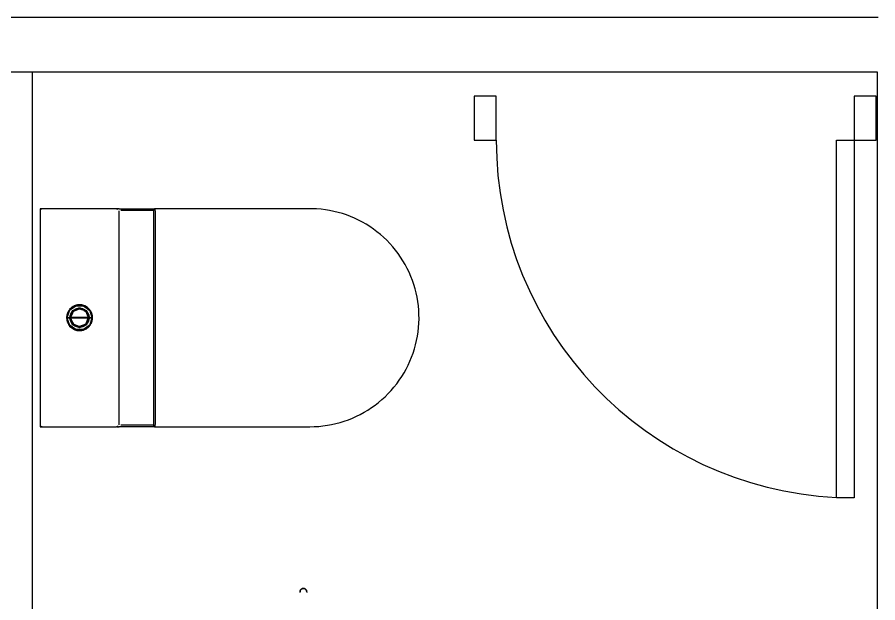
# Model space of a CAD drawing. Extents: x -45.7 to -14.1, y -192.9 to -169.
# Drawn here: x -35.955 to -34.377, y -173.153 to -172.078 of the extents above; entities that cross this region are included whole.
import ezdxf

# ---------------------------------------------------------------- set-up
doc = ezdxf.new("R2010")
doc.units = 0
for name, color, linetype in [('CB- NET THAY-', 7, 'Continuous'), ('CB-Truc.0.05', 7, 'Continuous'), ('dat cong cong', 7, 'Continuous'), ('dat o hien trang', 7, 'Continuous'), ('Level 2', 7, 'Continuous')]:
    doc.layers.add(name, color=color, linetype=linetype)

# ---------------------------------------------------------------- blocks, each defined once
blk = doc.blocks.new('CTA - VÒI SEN - VÒI SEN Mora Izzy 130012-1060262-MB KIẾN TRÚC TẦNG 1')
at = {"layer": 'CB- NET THAY-'}
for points in [[(-1.492, -0.566), (-1.495, -0.566), (-1.497, -0.566), (-1.5, -0.565), (-1.502, -0.565), (-1.504, -0.564), (-1.507, -0.564), (-1.509, -0.563), (-1.511, -0.562), (-1.513, -0.561), (-1.516, -0.56), (-1.518, -0.559), (-1.52, -0.558), (-1.522, -0.557), (-1.524, -0.555), (-1.526, -0.554), (-1.528, -0.553), (-1.53, -0.551), (-1.531, -0.549), (-1.533, -0.548), (-1.535, -0.546), (-1.536, -0.544), (-1.538, -0.542), (-1.539, -0.54), (-1.541, -0.538), (-1.542, -0.536), (-1.543, -0.534), (-1.544, -0.532), (-1.545, -0.53), (-1.546, -0.528), (-1.547, -0.525), (-1.548, -0.523), (-1.548, -0.521), (-1.549, -0.519), (-1.549, -0.516), (-1.55, -0.514), (-1.55, -0.511), (-1.55, -0.509), (-1.55, -0.507), (-1.55, -0.504), (-1.55, -0.502), (-1.55, -0.499), (-1.549, -0.497), (-1.549, -0.495), (-1.548, -0.492), (-1.548, -0.49), (-1.547, -0.488), (-1.546, -0.485), (-1.546, -0.483), (-1.545, -0.481), (-1.544, -0.479), (-1.542, -0.477), (-1.541, -0.475), (-1.54, -0.473), (-1.539, -0.471), (-1.537, -0.469), (-1.536, -0.467), (-1.534, -0.465), (-1.532, -0.463), (-1.531, -0.462), (-1.529, -0.46), (-1.527, -0.459), (-1.525, -0.457), (-1.523, -0.456), (-1.521, -0.455), (-1.519, -0.453), (-1.517, -0.452), (-1.515, -0.451), (-1.512, -0.45), (-1.51, -0.449), (-1.508, -0.449), (-1.506, -0.448), (-1.503, -0.447), (-1.501, -0.447), (-1.498, -0.447), (-1.496, -0.446), (-1.494, -0.446), (-1.491, -0.446)], [(-1.49, -0.446), (-1.488, -0.446), (-1.485, -0.446), (-1.482, -0.446), (-1.477, -0.446)], [(-1.474, -0.566), (-1.48, -0.566), (-1.484, -0.566), (-1.487, -0.566), (-1.489, -0.566), (-1.49, -0.566)]]:
    blk.add_lwpolyline(points, dxfattribs=at)
blk.add_open_spline([(-1.49, -0.446), (-1.5, -0.446), (-1.521, -0.452), (-1.542, -0.472), (-1.55, -0.495), (-1.55, -0.517), (-1.543, -0.537), (-1.529, -0.553), (-1.511, -0.564), (-1.497, -0.566), (-1.49, -0.566)], degree=3, dxfattribs=at)
blk = doc.blocks.new('CTA - XIE 2 - Unique-5183372-MB KIẾN TRÚC TẦNG 1')
at = {"layer": 'CB- NET THAY-'}
for p, q in [((149.736, -369.395), (149.736, -372.243)), ((153.736, -372.243), (153.736, -369.395)), ((149.736, -372.262), (149.736, -372.243)), ((149.736, -372.682), (149.736, -372.262)), ((149.736, -372.262), (149.736, -372.264)), ((149.736, -372.264), (153.736, -372.264)), ((149.771, -372.262), (149.771, -372.864)), ((149.786, -372.236), (153.685, -372.236)), ((153.701, -372.864), (153.701, -372.262)), ((153.736, -372.243), (153.736, -372.262)), ((153.736, -372.262), (153.736, -372.682)), ((153.736, -372.264), (153.736, -372.262)), ((149.736, -372.895), (149.736, -372.682)), ((153.736, -372.682), (153.736, -372.895)), ((149.736, -372.895), (149.736, -372.933)), ((153.686, -372.895), (149.786, -372.895)), ((153.736, -372.933), (153.736, -372.895)), ((149.736, -372.945), (149.736, -372.933)), ((149.736, -372.945), (149.736, -372.995)), ((149.736, -372.945), (149.736, -372.995)), ((149.736, -372.995), (149.736, -374.245)), ((153.736, -372.933), (153.736, -372.945)), ((153.736, -372.995), (153.736, -372.945)), ((153.736, -372.995), (153.736, -372.945)), ((153.736, -374.245), (153.736, -372.995)), ((151.736, -373.39), (151.6, -373.434)), ((151.606, -373.432), (151.736, -373.39)), ((151.69, -373.39), (151.629, -373.412)), ((151.736, -373.39), (151.69, -373.39)), ((151.871, -373.434), (151.736, -373.39)), ((151.736, -373.39), (151.736, -373.437)), ((151.736, -373.437), (151.736, -373.39)), ((151.785, -373.39), (151.744, -373.39)), ((151.744, -373.39), (151.861, -373.43)), ((151.861, -373.421), (151.785, -373.39)), ((151.52, -373.524), (151.504, -373.574)), ((151.516, -373.549), (151.606, -373.432)), ((151.6, -373.434), (151.516, -373.556)), ((151.516, -373.691), (151.516, -373.549)), ((151.516, -373.556), (151.516, -373.691)), ((151.548, -373.475), (151.52, -373.524)), ((151.584, -373.438), (151.548, -373.475)), ((151.553, -373.62), (151.606, -373.491)), ((151.579, -373.556), (151.568, -373.604)), ((151.617, -373.506), (151.571, -373.62)), ((151.571, -373.62), (151.61, -373.508)), ((151.61, -373.508), (151.579, -373.556)), ((151.629, -373.412), (151.584, -373.438)), ((151.605, -373.535), (151.62, -373.504)), ((151.606, -373.53), (151.605, -373.535)), ((151.606, -373.491), (151.736, -373.437)), ((151.61, -373.514), (151.606, -373.53)), ((151.61, -373.508), (151.729, -373.455)), ((151.62, -373.504), (151.61, -373.514)), ((151.612, -373.506), (151.61, -373.508)), ((151.612, -373.497), (151.729, -373.446)), ((151.648, -373.475), (151.612, -373.506)), ((151.617, -373.492), (151.612, -373.497)), ((151.696, -373.454), (151.617, -373.492)), ((151.729, -373.455), (151.617, -373.506)), ((151.69, -373.458), (151.648, -373.475)), ((151.729, -373.455), (151.69, -373.458)), ((151.729, -373.446), (151.696, -373.454)), ((151.735, -373.451), (151.729, -373.459)), ((151.729, -373.785), (151.729, -373.455)), ((151.729, -373.459), (151.735, -373.79)), ((151.736, -373.79), (151.735, -373.451)), ((151.736, -373.437), (151.865, -373.491)), ((151.773, -373.455), (151.742, -373.455)), ((151.742, -373.455), (151.846, -373.502)), ((151.855, -373.506), (151.742, -373.463)), ((151.742, -373.463), (151.742, -373.556)), ((151.742, -373.556), (151.742, -373.785)), ((151.758, -373.446), (151.748, -373.451)), ((151.748, -373.451), (151.851, -373.49)), ((151.823, -373.474), (151.758, -373.446)), ((151.802, -373.467), (151.773, -373.455)), ((151.844, -373.49), (151.802, -373.467)), ((151.854, -373.491), (151.823, -373.474)), ((151.855, -373.506), (151.844, -373.49)), ((151.846, -373.502), (151.855, -373.506)), ((151.851, -373.49), (151.854, -373.491)), ((151.9, -373.619), (151.855, -373.506)), ((151.879, -373.53), (151.855, -373.506)), ((151.855, -373.506), (151.9, -373.619)), ((151.865, -373.511), (151.86, -373.512)), ((151.86, -373.512), (151.863, -373.514)), ((151.871, -373.434), (151.861, -373.421)), ((151.861, -373.43), (151.871, -373.434)), ((151.865, -373.501), (151.863, -373.506)), ((151.863, -373.506), (151.883, -373.537)), ((151.863, -373.514), (151.865, -373.511)), ((151.865, -373.491), (151.919, -373.62)), ((151.889, -373.549), (151.865, -373.501)), ((151.955, -373.549), (151.871, -373.434)), ((151.888, -373.438), (151.878, -373.442)), ((151.878, -373.442), (151.955, -373.549)), ((151.892, -373.555), (151.879, -373.53)), ((151.883, -373.537), (151.888, -373.547)), ((151.913, -373.465), (151.888, -373.438)), ((151.888, -373.547), (151.889, -373.549)), ((151.9, -373.59), (151.892, -373.555)), ((151.955, -373.533), (151.913, -373.465)), ((151.973, -373.62), (151.955, -373.533)), ((151.955, -373.691), (151.955, -373.549)), ((151.955, -373.549), (151.955, -373.691)), ((151.504, -373.574), (151.499, -373.62)), ((151.499, -373.62), (151.516, -373.708)), ((151.516, -373.691), (151.6, -373.807)), ((151.6, -373.807), (151.516, -373.691)), ((151.516, -373.708), (151.548, -373.765)), ((151.606, -373.749), (151.553, -373.62)), ((151.561, -373.62), (151.577, -373.564)), ((151.577, -373.564), (151.561, -373.614)), ((151.561, -373.614), (151.561, -373.62)), ((151.568, -373.604), (151.571, -373.62)), ((151.571, -373.62), (151.617, -373.734)), ((151.571, -373.62), (151.571, -373.649)), ((151.617, -373.734), (151.571, -373.62)), ((151.571, -373.649), (151.579, -373.685)), ((151.579, -373.685), (151.592, -373.71)), ((151.612, -373.744), (151.589, -373.703)), ((151.589, -373.703), (151.606, -373.739)), ((151.592, -373.71), (151.617, -373.734)), ((151.855, -373.734), (151.9, -373.619)), ((151.861, -373.732), (151.892, -373.685)), ((151.866, -373.706), (151.861, -373.732)), ((151.919, -373.62), (151.865, -373.749)), ((151.897, -373.629), (151.866, -373.706)), ((151.955, -373.691), (151.866, -373.808)), ((151.871, -373.807), (151.955, -373.691)), ((151.892, -373.685), (151.903, -373.637)), ((151.893, -373.682), (151.91, -373.628)), ((151.894, -373.679), (151.893, -373.682)), ((151.903, -373.638), (151.894, -373.679)), ((151.903, -373.637), (151.897, -373.629)), ((151.901, -373.62), (151.9, -373.59)), ((151.9, -373.619), (151.901, -373.62)), ((151.911, -373.609), (151.903, -373.583)), ((151.903, -373.583), (151.905, -373.601)), ((151.91, -373.628), (151.903, -373.638)), ((151.905, -373.601), (151.911, -373.609)), ((151.923, -373.765), (151.952, -373.716)), ((151.952, -373.716), (151.968, -373.667)), ((151.968, -373.667), (151.973, -373.62)), ((151.548, -373.765), (151.583, -373.802)), ((151.583, -373.802), (151.6, -373.807)), ((151.6, -373.807), (151.668, -373.829)), ((151.6, -373.807), (151.61, -373.819)), ((151.736, -373.854), (151.6, -373.807)), ((151.606, -373.739), (151.612, -373.744)), ((151.736, -373.803), (151.606, -373.749)), ((151.61, -373.819), (151.686, -373.851)), ((151.617, -373.734), (151.655, -373.751)), ((151.617, -373.734), (151.63, -373.752)), ((151.729, -373.785), (151.617, -373.734)), ((151.736, -373.795), (151.626, -373.756)), ((151.626, -373.756), (151.647, -373.766)), ((151.63, -373.752), (151.662, -373.771)), ((151.647, -373.766), (151.714, -373.794)), ((151.655, -373.751), (151.729, -373.785)), ((151.662, -373.771), (151.698, -373.785)), ((151.668, -373.829), (151.736, -373.851)), ((151.686, -373.851), (151.703, -373.852)), ((151.698, -373.785), (151.729, -373.785)), ((151.703, -373.852), (151.736, -373.854)), ((151.714, -373.794), (151.736, -373.795)), ((151.735, -373.79), (151.736, -373.79)), ((151.865, -373.749), (151.736, -373.803)), ((151.736, -373.79), (151.742, -373.782)), ((151.742, -373.782), (151.736, -373.79)), ((151.736, -373.795), (151.775, -373.787)), ((151.736, -373.79), (151.736, -373.79)), ((151.742, -373.792), (151.736, -373.795)), ((151.736, -373.803), (151.736, -373.832)), ((151.736, -373.851), (151.736, -373.803)), ((151.736, -373.851), (151.871, -373.807)), ((151.736, -373.832), (151.736, -373.851)), ((151.794, -373.832), (151.736, -373.851)), ((151.736, -373.851), (151.782, -373.851)), ((151.742, -373.785), (151.855, -373.734)), ((151.759, -373.777), (151.742, -373.785)), ((151.791, -373.779), (151.742, -373.792)), ((151.742, -373.785), (151.78, -373.782)), ((151.855, -373.735), (151.759, -373.777)), ((151.775, -373.787), (151.855, -373.748)), ((151.78, -373.782), (151.823, -373.765)), ((151.782, -373.851), (151.843, -373.829)), ((151.844, -373.75), (151.791, -373.779)), ((151.866, -373.808), (151.794, -373.832)), ((151.819, -373.75), (151.861, -373.726)), ((151.822, -373.749), (151.819, -373.75)), ((151.851, -373.736), (151.822, -373.749)), ((151.823, -373.765), (151.855, -373.735)), ((151.843, -373.829), (151.888, -373.802)), ((151.855, -373.748), (151.844, -373.75)), ((151.861, -373.726), (151.851, -373.736)), ((151.859, -373.744), (151.873, -373.731)), ((151.861, -373.738), (151.859, -373.744)), ((151.871, -373.72), (151.861, -373.738)), ((151.873, -373.731), (151.871, -373.72)), ((151.888, -373.802), (151.923, -373.765)), ((149.736, -374.245), (149.736, -374.295)), ((149.736, -374.245), (149.736, -374.295)), ((149.736, -374.295), (149.736, -374.345)), ((149.736, -374.345), (149.786, -374.345)), ((149.786, -374.345), (153.686, -374.345)), ((153.686, -374.345), (153.736, -374.345)), ((153.736, -374.295), (153.736, -374.245)), ((153.736, -374.295), (153.736, -374.245)), ((153.736, -374.345), (153.736, -374.295))]:
    blk.add_line(p, q, dxfattribs=at)
for points in [[(153.736, -369.395), (153.734, -369.315), (153.729, -369.235), (153.721, -369.156), (153.71, -369.076), (153.696, -368.998), (153.678, -368.92), (153.658, -368.842), (153.634, -368.766), (153.607, -368.691), (153.578, -368.616), (153.545, -368.543), (153.51, -368.472), (153.471, -368.401), (153.43, -368.333), (153.386, -368.266), (153.34, -368.201), (153.291, -368.138), (153.239, -368.076), (153.185, -368.017), (153.129, -367.96), (153.071, -367.906), (153.01, -367.854), (152.947, -367.804), (152.883, -367.757), (152.816, -367.712), (152.748, -367.67), (152.678, -367.631), (152.607, -367.595), (152.534, -367.561), (152.46, -367.531), (152.385, -367.504), (152.309, -367.479), (152.232, -367.458), (152.154, -367.439), (152.076, -367.424), (151.997, -367.412), (151.917, -367.403), (151.837, -367.398), (151.757, -367.395), (151.677, -367.396), (151.597, -367.4), (151.518, -367.407), (151.438, -367.417), (151.36, -367.431), (151.281, -367.447), (151.204, -367.467), (151.127, -367.49), (151.051, -367.516), (150.977, -367.545), (150.903, -367.577), (150.831, -367.611), (150.761, -367.649), (150.692, -367.689), (150.624, -367.732), (150.559, -367.778), (150.495, -367.826), (150.433, -367.877), (150.374, -367.931), (150.316, -367.986), (150.261, -368.044), (150.208, -368.104), (150.158, -368.166), (150.11, -368.23), (150.065, -368.296), (150.022, -368.364), (149.982, -368.433), (149.945, -368.504), (149.911, -368.577), (149.88, -368.65), (149.851, -368.725), (149.826, -368.801), (149.804, -368.878), (149.785, -368.956), (149.769, -369.034), (149.756, -369.113), (149.746, -369.192), (149.739, -369.272), (149.736, -369.352), (149.736, -369.395)], [(149.736, -372.243), (149.737, -372.242), (149.741, -372.24), (149.747, -372.239), (149.755, -372.238), (149.764, -372.237), (149.775, -372.236), (149.786, -372.236)], [(153.685, -372.236), (153.696, -372.236), (153.707, -372.237), (153.717, -372.238), (153.725, -372.239), (153.731, -372.24), (153.734, -372.242), (153.736, -372.243)], [(151.736, -373.383), (151.726, -373.383), (151.717, -373.384), (151.707, -373.385), (151.698, -373.386), (151.689, -373.388), (151.679, -373.39), (151.67, -373.392), (151.661, -373.395), (151.652, -373.398), (151.643, -373.402), (151.635, -373.406), (151.626, -373.41), (151.618, -373.414), (151.61, -373.419), (151.602, -373.424), (151.594, -373.43), (151.587, -373.436), (151.579, -373.442), (151.572, -373.448), (151.566, -373.455), (151.559, -373.462), (151.553, -373.469), (151.547, -373.476), (151.541, -373.484), (151.536, -373.492), (151.531, -373.5), (151.527, -373.508), (151.522, -373.517), (151.518, -373.525), (151.515, -373.534), (151.511, -373.543), (151.509, -373.552), (151.506, -373.561), (151.504, -373.57), (151.502, -373.58), (151.501, -373.589), (151.5, -373.599), (151.499, -373.608), (151.499, -373.618), (151.499, -373.627), (151.499, -373.636), (151.5, -373.646), (151.501, -373.655), (151.503, -373.665), (151.505, -373.674), (151.507, -373.683), (151.51, -373.692), (151.513, -373.701), (151.516, -373.71), (151.52, -373.719), (151.524, -373.727), (151.529, -373.736), (151.533, -373.744), (151.539, -373.752), (151.544, -373.76), (151.55, -373.767), (151.556, -373.775), (151.562, -373.782), (151.569, -373.788), (151.576, -373.795), (151.583, -373.801), (151.59, -373.807), (151.598, -373.813), (151.605, -373.818), (151.613, -373.823), (151.622, -373.828), (151.63, -373.832), (151.639, -373.836), (151.647, -373.84), (151.656, -373.844), (151.665, -373.846), (151.674, -373.849), (151.684, -373.851), (151.693, -373.853), (151.702, -373.855), (151.712, -373.856), (151.721, -373.857), (151.731, -373.857), (151.736, -373.857)], [(151.736, -373.857), (151.745, -373.857), (151.755, -373.856), (151.764, -373.855), (151.773, -373.854), (151.783, -373.852), (151.792, -373.85), (151.801, -373.848), (151.81, -373.845), (151.819, -373.842), (151.828, -373.838), (151.837, -373.835), (151.845, -373.83), (151.853, -373.826), (151.862, -373.821), (151.87, -373.816), (151.877, -373.81), (151.885, -373.804), (151.892, -373.798), (151.899, -373.792), (151.906, -373.785), (151.912, -373.778), (151.918, -373.771), (151.924, -373.764), (151.93, -373.756), (151.935, -373.748), (151.94, -373.74), (151.945, -373.732), (151.949, -373.723), (151.953, -373.715), (151.957, -373.706), (151.96, -373.697), (151.963, -373.688), (151.965, -373.679), (151.968, -373.67), (151.969, -373.66), (151.971, -373.651), (151.972, -373.642), (151.972, -373.632), (151.973, -373.623), (151.973, -373.613), (151.972, -373.604), (151.971, -373.594), (151.97, -373.585), (151.969, -373.576), (151.967, -373.566), (151.964, -373.557), (151.962, -373.548), (151.958, -373.539), (151.955, -373.53), (151.951, -373.521), (151.947, -373.513), (151.943, -373.505), (151.938, -373.496), (151.933, -373.488), (151.927, -373.481), (151.922, -373.473), (151.916, -373.466), (151.909, -373.459), (151.903, -373.452), (151.896, -373.445), (151.889, -373.439), (151.881, -373.433), (151.874, -373.427), (151.866, -373.422), (151.858, -373.417), (151.85, -373.412), (151.841, -373.408), (151.833, -373.404), (151.824, -373.4), (151.815, -373.397), (151.806, -373.394), (151.797, -373.391), (151.788, -373.389), (151.779, -373.387), (151.769, -373.385), (151.76, -373.384), (151.75, -373.383), (151.741, -373.383), (151.736, -373.383)], [(151.736, -373.795), (151.729, -373.795), (151.722, -373.794), (151.715, -373.793), (151.708, -373.792), (151.701, -373.791), (151.694, -373.79), (151.687, -373.788), (151.681, -373.786), (151.674, -373.783), (151.668, -373.781), (151.661, -373.778), (151.655, -373.775), (151.649, -373.772), (151.643, -373.768), (151.637, -373.764), (151.631, -373.76), (151.626, -373.756), (151.621, -373.751), (151.615, -373.747), (151.61, -373.742), (151.606, -373.737), (151.601, -373.731), (151.597, -373.726), (151.593, -373.72), (151.589, -373.714), (151.585, -373.708), (151.582, -373.702), (151.579, -373.696), (151.576, -373.69), (151.573, -373.683), (151.571, -373.677), (151.568, -373.67), (151.567, -373.663), (151.565, -373.657), (151.564, -373.65), (151.563, -373.643), (151.562, -373.636), (151.561, -373.629), (151.561, -373.622), (151.561, -373.615), (151.562, -373.608), (151.562, -373.601), (151.563, -373.594), (151.564, -373.587), (151.566, -373.58), (151.567, -373.574), (151.569, -373.567), (151.572, -373.56), (151.574, -373.554), (151.577, -373.547), (151.58, -373.541), (151.583, -373.535), (151.587, -373.529), (151.591, -373.523), (151.595, -373.517), (151.599, -373.512), (151.603, -373.506), (151.608, -373.501), (151.613, -373.496), (151.618, -373.491), (151.623, -373.487), (151.628, -373.482), (151.634, -373.478), (151.64, -373.474), (151.646, -373.471), (151.652, -373.467), (151.658, -373.464), (151.664, -373.461), (151.671, -373.458), (151.677, -373.456), (151.684, -373.453), (151.691, -373.451), (151.697, -373.45), (151.704, -373.448), (151.711, -373.447), (151.718, -373.446), (151.725, -373.446), (151.732, -373.446), (151.736, -373.446)], [(151.729, -373.451), (151.722, -373.451), (151.715, -373.452), (151.708, -373.453), (151.702, -373.454), (151.695, -373.455), (151.688, -373.457), (151.682, -373.459), (151.676, -373.461), (151.669, -373.464), (151.663, -373.467), (151.657, -373.47), (151.651, -373.473), (151.645, -373.476), (151.64, -373.48), (151.634, -373.484), (151.629, -373.488), (151.624, -373.493), (151.619, -373.497), (151.614, -373.502), (151.609, -373.507), (151.605, -373.512), (151.6, -373.518), (151.596, -373.523), (151.593, -373.529), (151.589, -373.534), (151.586, -373.54), (151.583, -373.546), (151.58, -373.553), (151.577, -373.559), (151.575, -373.565), (151.573, -373.572), (151.571, -373.578), (151.57, -373.585), (151.568, -373.592), (151.567, -373.598), (151.567, -373.605), (151.566, -373.612), (151.566, -373.619), (151.566, -373.625), (151.566, -373.632), (151.567, -373.639), (151.568, -373.646), (151.569, -373.652), (151.57, -373.659), (151.572, -373.666), (151.574, -373.672), (151.576, -373.678), (151.579, -373.685), (151.581, -373.691), (151.584, -373.697), (151.588, -373.703), (151.591, -373.709), (151.595, -373.715), (151.599, -373.72), (151.603, -373.726), (151.607, -373.731), (151.612, -373.736), (151.616, -373.741), (151.621, -373.745), (151.626, -373.75), (151.632, -373.754), (151.637, -373.758), (151.643, -373.762), (151.648, -373.766), (151.654, -373.769), (151.66, -373.772), (151.667, -373.775), (151.673, -373.778), (151.679, -373.78), (151.686, -373.782), (151.692, -373.784), (151.699, -373.786), (151.705, -373.787), (151.712, -373.788), (151.719, -373.789), (151.726, -373.79), (151.729, -373.79)], [(151.626, -373.484), (151.621, -373.489), (151.615, -373.494), (151.61, -373.498), (151.606, -373.504), (151.601, -373.509)], [(151.736, -373.446), (151.729, -373.446), (151.722, -373.446), (151.715, -373.447)], [(151.753, -373.446), (151.746, -373.446), (151.739, -373.446), (151.736, -373.446)], [(151.736, -373.446), (151.743, -373.446), (151.75, -373.446), (151.757, -373.447), (151.763, -373.448), (151.77, -373.449), (151.777, -373.451), (151.784, -373.452), (151.791, -373.454), (151.797, -373.457), (151.804, -373.459), (151.81, -373.462), (151.816, -373.465), (151.822, -373.469), (151.828, -373.472), (151.834, -373.476), (151.84, -373.48), (151.845, -373.484), (151.851, -373.489), (151.856, -373.494), (151.861, -373.498), (151.866, -373.504), (151.87, -373.509), (151.875, -373.514), (151.879, -373.52), (151.883, -373.526), (151.886, -373.532), (151.89, -373.538), (151.893, -373.544), (151.896, -373.55), (151.898, -373.557), (151.901, -373.563), (151.903, -373.57), (151.905, -373.577), (151.906, -373.584), (151.908, -373.59), (151.909, -373.597), (151.91, -373.604), (151.91, -373.611), (151.91, -373.618), (151.91, -373.625), (151.91, -373.632), (151.909, -373.639), (151.908, -373.646), (151.907, -373.653), (151.906, -373.66), (151.904, -373.667), (151.902, -373.673), (151.9, -373.68), (151.897, -373.686), (151.894, -373.693), (151.891, -373.699), (151.888, -373.705), (151.885, -373.711), (151.881, -373.717), (151.877, -373.723), (151.873, -373.728), (151.868, -373.734), (151.864, -373.739), (151.859, -373.744), (151.854, -373.749), (151.848, -373.753), (151.843, -373.758), (151.837, -373.762), (151.832, -373.766), (151.826, -373.77), (151.82, -373.773), (151.813, -373.776), (151.807, -373.779), (151.801, -373.782), (151.794, -373.785), (151.788, -373.787), (151.781, -373.789), (151.774, -373.79), (151.767, -373.792), (151.76, -373.793), (151.753, -373.794), (151.746, -373.794), (151.739, -373.795), (151.736, -373.795)], [(151.742, -373.79), (151.749, -373.789), (151.756, -373.789), (151.762, -373.788), (151.769, -373.787), (151.776, -373.785), (151.782, -373.783), (151.789, -373.781), (151.795, -373.779), (151.801, -373.777), (151.808, -373.774), (151.814, -373.771), (151.82, -373.768), (151.825, -373.764), (151.831, -373.76), (151.837, -373.756), (151.842, -373.752), (151.847, -373.748), (151.852, -373.743), (151.857, -373.739), (151.862, -373.734), (151.866, -373.729), (151.87, -373.723), (151.874, -373.718), (151.878, -373.712), (151.882, -373.706), (151.885, -373.7), (151.888, -373.694), (151.891, -373.688), (151.894, -373.682), (151.896, -373.676), (151.898, -373.669), (151.9, -373.663), (151.902, -373.656), (151.903, -373.649), (151.904, -373.643), (151.905, -373.636), (151.905, -373.629), (151.905, -373.622), (151.905, -373.616), (151.905, -373.609), (151.904, -373.602), (151.904, -373.595), (151.902, -373.589), (151.901, -373.582), (151.899, -373.575), (151.897, -373.569), (151.895, -373.562), (151.893, -373.556), (151.89, -373.55), (151.887, -373.544), (151.884, -373.538), (151.881, -373.532), (151.877, -373.526), (151.873, -373.521), (151.869, -373.515), (151.865, -373.51), (151.86, -373.505), (151.856, -373.5), (151.851, -373.495), (151.846, -373.491), (151.84, -373.486), (151.835, -373.482), (151.829, -373.479), (151.824, -373.475), (151.818, -373.472), (151.812, -373.468), (151.806, -373.465), (151.799, -373.463), (151.793, -373.46), (151.786, -373.458), (151.78, -373.456), (151.773, -373.455), (151.767, -373.453), (151.76, -373.452), (151.753, -373.451), (151.747, -373.451), (151.742, -373.451)], [(151.873, -373.512), (151.868, -373.506), (151.864, -373.501), (151.859, -373.496), (151.854, -373.491), (151.848, -373.487), (151.843, -373.482)], [(151.562, -373.604), (151.561, -373.611), (151.561, -373.618), (151.561, -373.625), (151.562, -373.632), (151.562, -373.639)], [(151.91, -373.636), (151.91, -373.629), (151.91, -373.622), (151.91, -373.615), (151.91, -373.608), (151.909, -373.601)], [(151.599, -373.728), (151.603, -373.734), (151.608, -373.739), (151.613, -373.744), (151.618, -373.749), (151.623, -373.753), (151.628, -373.758)], [(151.718, -373.794), (151.725, -373.794), (151.732, -373.795), (151.736, -373.795)], [(151.736, -373.795), (151.743, -373.795), (151.75, -373.794), (151.757, -373.793)], [(151.845, -373.756), (151.851, -373.751), (151.856, -373.747), (151.861, -373.742), (151.866, -373.737), (151.87, -373.731)]]:
    blk.add_lwpolyline(points, dxfattribs=at)
for centre, radius, start, end in [((149.786, -372.945), 0.05, 135, 180), ((149.786, -372.945), 0.05, 135, 180), ((149.786, -372.945), 0.05, 135, 165), ((149.786, -372.945), 0.05, 90, 105), ((149.786, -372.945), 0.05, 90, 105), ((149.786, -372.945), 0.05, 90, 105), ((153.686, -372.945), 0.05, 75, 90), ((153.686, -372.945), 0.05, 75, 90), ((153.686, -372.945), 0.05, 0, 45), ((153.686, -372.945), 0.05, 0, 45), ((153.686, -372.945), 0.05, 0, 45), ((151.736, -373.62), 0.166, 136.5603, 145.3197), ((151.736, -373.62), 0.166, 316.4356, 325.2042), ((149.786, -374.295), 0.05, 180, 220.4248), ((149.786, -374.295), 0.05, 180, 220.4248), ((149.786, -374.295), 0.05, 180, 220.4248), ((149.786, -374.295), 0.05, 255, 270), ((149.786, -374.295), 0.05, 255, 270), ((153.686, -374.295), 0.05, 270, 285), ((153.686, -374.295), 0.05, 270, 285), ((153.686, -374.295), 0.05, 270, 285), ((153.686, -374.295), 0.05, 319.5752, 0), ((153.686, -374.295), 0.05, 319.5752, 0), ((153.686, -374.295), 0.05, 319.5752, 0)]:
    blk.add_arc(centre, radius, start, end, dxfattribs=at)
for points in [[(151.729, -373.455), (151.729, -373.454), (151.729, -373.453), (151.729, -373.451), (151.729, -373.45), (151.729, -373.451), (151.729, -373.452), (151.729, -373.453), (151.729, -373.454)], [(151.729, -373.785), (151.729, -373.73), (151.729, -373.62), (151.729, -373.51), (151.729, -373.455)], [(151.742, -373.454), (151.742, -373.453), (151.742, -373.452), (151.742, -373.451), (151.742, -373.45), (151.742, -373.451), (151.742, -373.452), (151.742, -373.453), (151.742, -373.455), (151.742, -373.455)], [(151.742, -373.455), (151.742, -373.51), (151.742, -373.62), (151.742, -373.73), (151.742, -373.785)], [(151.729, -373.786), (151.729, -373.787), (151.729, -373.788), (151.729, -373.789), (151.729, -373.79), (151.729, -373.789), (151.729, -373.789), (151.729, -373.787), (151.729, -373.786), (151.729, -373.785)], [(151.742, -373.785), (151.742, -373.786), (151.742, -373.788), (151.742, -373.789), (151.742, -373.79), (151.742, -373.789), (151.742, -373.788), (151.742, -373.787), (151.742, -373.786)]]:
    blk.add_open_spline(points, degree=3, dxfattribs=at)
blk = doc.blocks.new('CTA - CỬA ĐI COMPOSITE 1 CÁNH - 910x2200-6109532-MB KIẾN TRÚC TẦNG 2')
at = {"layer": 'CB-Truc.0.05'}
for p, q in [((-4.05, 0.5), (-4.05, 8.6)), ((-4.05, 8.6), (-3.65, 8.6)), ((-3.65, 8.6), (-3.65, 0.5)), ((-3.65, 0.5), (-4.05, 0.5))]:
    blk.add_line(p, q, dxfattribs=at)
at = {"layer": 'dat cong cong'}
blk.add_arc((-4.05, 0.5), 8.1, 360, 87.1694, dxfattribs=at)
at = {"layer": 'dat o hien trang'}
for p, q in [((-4.05, 0.5), (-4.55, 0.5)), ((-4.55, 0.5), (-4.55, -0.5)), ((-4.05, -0.5), (-4.05, 0.5)), ((4.55, 0.5), (4.05, 0.5)), ((4.05, 0.5), (4.05, -0.5)), ((4.55, -0.5), (4.55, 0.5)), ((-4.55, -0.5), (-4.05, -0.5)), ((4.05, -0.5), (4.55, -0.5))]:
    blk.add_line(p, q, dxfattribs=at)

msp = doc.modelspace()

# ---------------------------------------------------------------- linework, layer by layer
at = {"layer": 'Level 2'}
for p, q in [((-40.7778, -172.0784), (-34.376, -172.0784)), ((-40.5778, -172.1784), (-34.3778, -172.1784)), ((-35.9278, -172.1784), (-35.9278, -174.2103)), ((-34.3778, -172.1784), (-34.3778, -174.2103))]:
    msp.add_line(p, q, dxfattribs=at)

# ---------------------------------------------------------------- block references
at = {"layer": 'CB- NET THAY-'}
for name, p, xscale, yscale, rotation in [('CTA - XIE 2 - Unique-5183372-MB KIẾN TRÚC TẦNG 1', (1.5213, -157.4561), 0.10000000000000005, 0.10000000000000005, -90.00000000500586), ('CTA - VÒI SEN - VÒI SEN Mora Izzy 130012-1060262-MB KIẾN TRÚC TẦNG 1', (-35.3796, -173.2813), 0.09999999999999999, 0.10000000000000003, -90.00000000000001)]:
    msp.add_blockref(name, p, dxfattribs=dict(at, xscale=xscale, yscale=yscale, rotation=rotation))
at = {"layer": 'dat cong cong', "xscale": 0.08100000000000002, "yscale": 0.08100000000000002, "rotation": 180}
msp.add_blockref('CTA - CỬA ĐI COMPOSITE 1 CÁNH - 910x2200-6109532-MB KIẾN TRÚC TẦNG 2', (-34.7485, -172.2636), dxfattribs=at)

doc.saveas('drawing.dxf')
